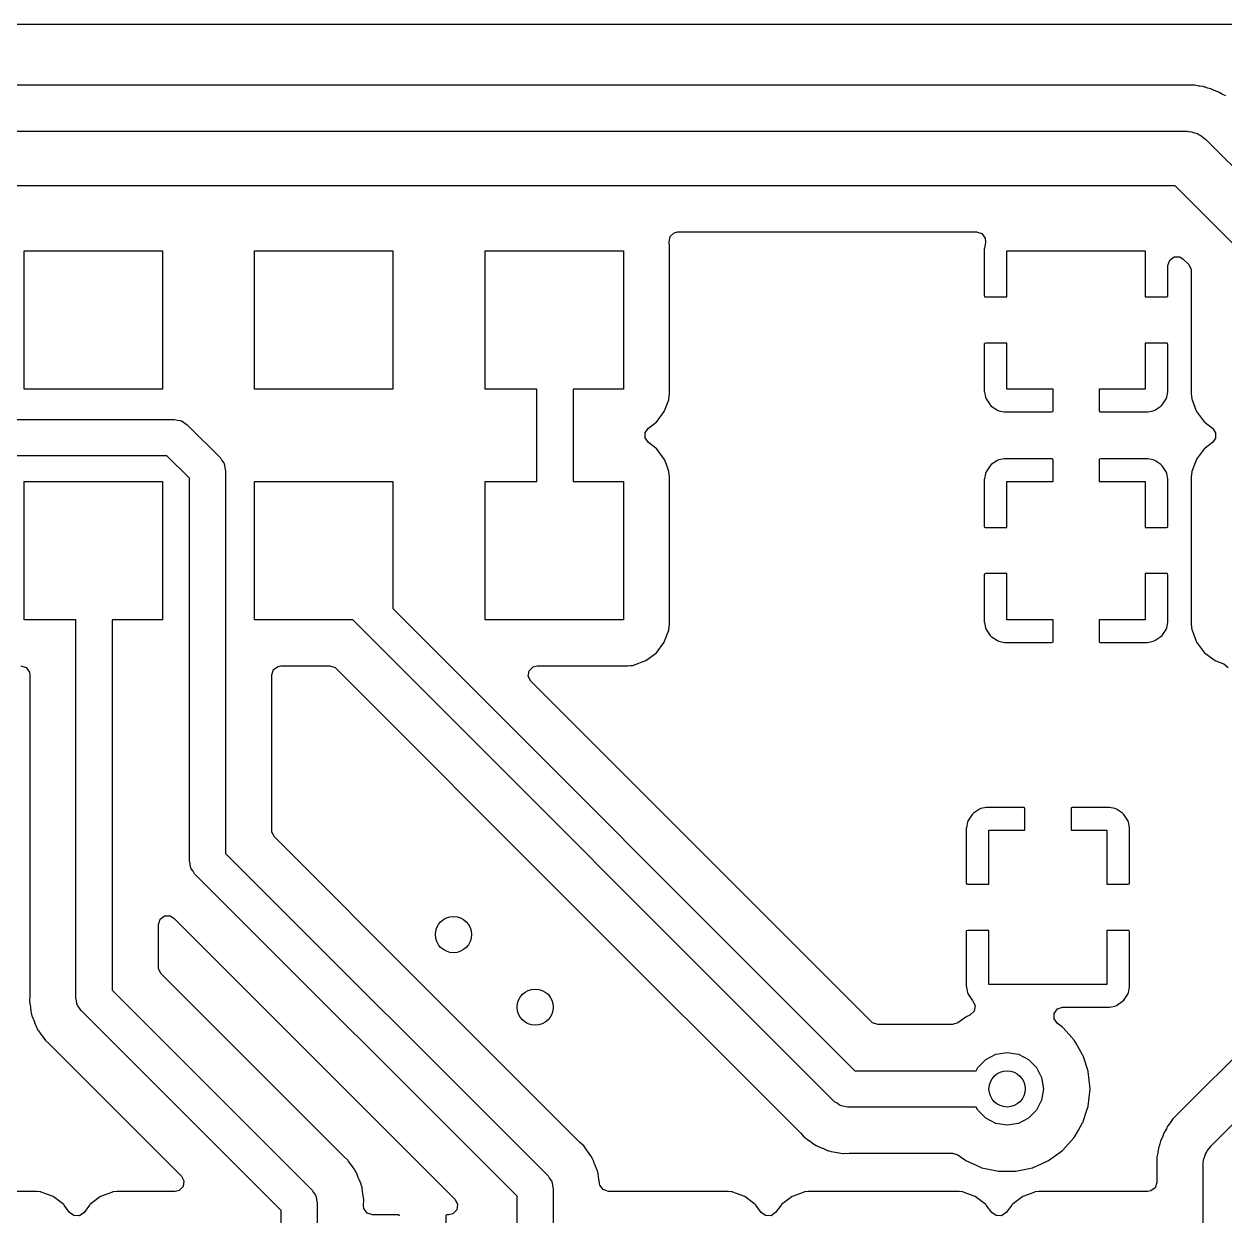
# Model space of a CAD drawing. Extents: x -0.18 to 2.18, y -0.18 to 2.58.
# Drawn here: x 0.373 to 0.894, y 2.059 to 2.576 of the extents above; entities that cross this region are included whole.
import ezdxf

# ---------------------------------------------------------------- set-up
doc = ezdxf.new("R2010")
doc.units = 0
doc.header["$MEASUREMENT"] = 0
doc.layers.add('BLACK', color=7, linetype='CONTINUOUS')

msp = doc.modelspace()

# ---------------------------------------------------------------- linework, layer by layer
at = {"layer": 'BLACK', "linetype": 'CONTINUOUS'}
for p, q in [((-0.172146, 2.57604), (2.17215, 2.57604)), ((0.873394, 2.54955), (0.238548, 2.54955)), ((0.873463, 2.54955), (0.873394, 2.54955)), ((0.873509, 2.54956), (0.873463, 2.54955)), ((0.873644, 2.54956), (0.873509, 2.54956)), ((0.877525, 2.54955), (0.873644, 2.54956)), ((0.877539, 2.54955), (0.877525, 2.54955)), ((0.878985, 2.54955), (0.877539, 2.54955)), ((0.879017, 2.54954), (0.878985, 2.54955)), ((0.879056, 2.54954), (0.879017, 2.54954)), ((0.88065, 2.54954), (0.879056, 2.54954)), ((0.882366, 2.54914), (0.88065, 2.54954)), ((0.882754, 2.54907), (0.882366, 2.54914)), ((0.884284, 2.54888), (0.882754, 2.54907)), ((0.884501, 2.54885), (0.884284, 2.54888)), ((0.884284, 2.54888), (0.884284, 2.54888)), ((0.884705, 2.54878), (0.884501, 2.54885)), ((0.885802, 2.54838), (0.884705, 2.54878)), ((0.884705, 2.54878), (0.884705, 2.54878)), ((0.886259, 2.54824), (0.885802, 2.54838)), ((0.887396, 2.54798), (0.886259, 2.54824)), ((0.887608, 2.54793), (0.887396, 2.54798)), ((0.887396, 2.54798), (0.887396, 2.54798)), ((0.889019, 2.54725), (0.887608, 2.54793)), ((0.889194, 2.54716), (0.889019, 2.54725)), ((0.889557, 2.54701), (0.889194, 2.54716)), ((0.891211, 2.54641), (0.889557, 2.54701)), ((0.891394, 2.54629), (0.891211, 2.54641)), ((0.892375, 2.54566), (0.891394, 2.54629)), ((0.89279, 2.54542), (0.892375, 2.54566)), ((0.894038, 2.54482), (0.89279, 2.54542)), ((0.238189, 2.52953), (0.876969, 2.52953)), ((0.876969, 2.52953), (0.877364, 2.52949)), ((0.877364, 2.52949), (0.877545, 2.52951)), ((0.877545, 2.52951), (0.87785, 2.52944)), ((0.87785, 2.52944), (0.879263, 2.5293)), ((0.879263, 2.5293), (0.880479, 2.52882)), ((0.880479, 2.52882), (0.881754, 2.52851)), ((0.881754, 2.52851), (0.882471, 2.52802)), ((0.882471, 2.52802), (0.88328, 2.5277)), ((0.88328, 2.5277), (0.88424, 2.52681)), ((0.88424, 2.52681), (0.88532, 2.52607)), ((0.88532, 2.52607), (0.933751, 2.47764)), ((0.872076, 2.50591), (0.243081, 2.50591)), ((0.900344, 2.47764), (0.872076, 2.50591)), ((0.653047, 2.48393), (0.654832, 2.48554)), ((0.654832, 2.48554), (0.656429, 2.48589)), ((0.656429, 2.48589), (0.78599, 2.48589)), ((0.78599, 2.48589), (0.788281, 2.48514)), ((0.788281, 2.48514), (0.789697, 2.48319)), ((0.652555, 2.48157), (0.653047, 2.48393)), ((0.652756, 2.47971), (0.652555, 2.48157)), ((0.789813, 2.48123), (0.789329, 2.47879)), ((0.789697, 2.48319), (0.789813, 2.48123)), ((0.372756, 2.41764), (0.372756, 2.47764)), ((0.372756, 2.47764), (0.432756, 2.47764)), ((0.432756, 2.47764), (0.432756, 2.41764)), ((0.472756, 2.41764), (0.472756, 2.47764)), ((0.472756, 2.47764), (0.532756, 2.47764)), ((0.532756, 2.47764), (0.532756, 2.41764)), ((0.572756, 2.41764), (0.572756, 2.47764)), ((0.572756, 2.47764), (0.632756, 2.47764)), ((0.632756, 2.47764), (0.632756, 2.41764)), ((0.652776, 2.47953), (0.652756, 2.47971)), ((0.652776, 2.41574), (0.652776, 2.47953)), ((0.789329, 2.47879), (0.789291, 2.47842)), ((0.789291, 2.47842), (0.789291, 2.45826)), ((0.799134, 2.45764), (0.799134, 2.47764)), ((0.799134, 2.47764), (0.859134, 2.47764)), ((0.859134, 2.47764), (0.859134, 2.45764)), ((0.869721, 2.47357), (0.87167, 2.47499)), ((0.87167, 2.47499), (0.874078, 2.47499)), ((0.874078, 2.47499), (0.87563, 2.47404)), ((0.868976, 2.47128), (0.869721, 2.47357)), ((0.868976, 2.45796), (0.868976, 2.47128)), ((0.87563, 2.47404), (0.877973, 2.4717)), ((0.877973, 2.4717), (0.879066, 2.46955)), ((0.879066, 2.46955), (0.879114, 2.46894)), ((0.879114, 2.46894), (0.879114, 2.41574)), ((0.789291, 2.45826), (0.789454, 2.45776)), ((0.789454, 2.45776), (0.789616, 2.45764)), ((0.789616, 2.45764), (0.799134, 2.45764)), ((0.859134, 2.45764), (0.868359, 2.45764)), ((0.868359, 2.45764), (0.868858, 2.4578)), ((0.868858, 2.4578), (0.868976, 2.45796)), ((0.789409, 2.43748), (0.789291, 2.43731)), ((0.789291, 2.43731), (0.789291, 2.41686)), ((0.789909, 2.43764), (0.789409, 2.43748)), ((0.799134, 2.43764), (0.789909, 2.43764)), ((0.799134, 2.41764), (0.799134, 2.43764)), ((0.868652, 2.43764), (0.859134, 2.43764)), ((0.859134, 2.43764), (0.859134, 2.41764)), ((0.868814, 2.43752), (0.868652, 2.43764)), ((0.868976, 2.43702), (0.868814, 2.43752)), ((0.868976, 2.41686), (0.868976, 2.43702)), ((0.432756, 2.41764), (0.372756, 2.41764)), ((0.532756, 2.41764), (0.472756, 2.41764)), ((0.595276, 2.41764), (0.572756, 2.41764)), ((0.595276, 2.37764), (0.595276, 2.41764)), ((0.632756, 2.41764), (0.611024, 2.41764)), ((0.611024, 2.41764), (0.611024, 2.37764)), ((0.819134, 2.41764), (0.799134, 2.41764)), ((0.819134, 2.40812), (0.819134, 2.41764)), ((0.859134, 2.41764), (0.839134, 2.41764)), ((0.839134, 2.41764), (0.839134, 2.40841)), ((0.650634, 2.40829), (0.652424, 2.41307)), ((0.652424, 2.41307), (0.65251, 2.41329)), ((0.65251, 2.41329), (0.652776, 2.41574)), ((0.789291, 2.41686), (0.789329, 2.41648)), ((0.789329, 2.41648), (0.789788, 2.41417)), ((0.789788, 2.41417), (0.790076, 2.41348)), ((0.790076, 2.41348), (0.791824, 2.41086)), ((0.866443, 2.41086), (0.868192, 2.41348)), ((0.868192, 2.41348), (0.86848, 2.41417)), ((0.86848, 2.41417), (0.868939, 2.41648)), ((0.868939, 2.41648), (0.868976, 2.41686)), ((0.879114, 2.41574), (0.87938, 2.41329)), ((0.87938, 2.41329), (0.879466, 2.41307)), ((0.879466, 2.41307), (0.881256, 2.40829)), ((0.647058, 2.40334), (0.650497, 2.40793)), ((0.650497, 2.40793), (0.650634, 2.40829)), ((0.791824, 2.41086), (0.792357, 2.41033)), ((0.792357, 2.41033), (0.794974, 2.40858)), ((0.794974, 2.40858), (0.79567, 2.40829)), ((0.79567, 2.40829), (0.797977, 2.40783)), ((0.797977, 2.40783), (0.798356, 2.4078)), ((0.798356, 2.4078), (0.818517, 2.4078)), ((0.818517, 2.4078), (0.819016, 2.40796)), ((0.819016, 2.40796), (0.819134, 2.40812)), ((0.839134, 2.40841), (0.839296, 2.40791)), ((0.839296, 2.40791), (0.839458, 2.4078)), ((0.839458, 2.4078), (0.859912, 2.4078)), ((0.859912, 2.4078), (0.860291, 2.40783)), ((0.860291, 2.40783), (0.862598, 2.40829)), ((0.862598, 2.40829), (0.863293, 2.40858)), ((0.863293, 2.40858), (0.865911, 2.41033)), ((0.865911, 2.41033), (0.866443, 2.41086)), ((0.881256, 2.40829), (0.881393, 2.40793)), ((0.881393, 2.40793), (0.884832, 2.40334)), ((0.31063, 2.40453), (0.438006, 2.40453)), ((0.438006, 2.40453), (0.439288, 2.40423)), ((0.439288, 2.40423), (0.440595, 2.40409)), ((0.440595, 2.40409), (0.440978, 2.40384)), ((0.440978, 2.40384), (0.441419, 2.40374)), ((0.441419, 2.40374), (0.442446, 2.40292)), ((0.442446, 2.40292), (0.44356, 2.40222)), ((0.44356, 2.40222), (0.45792, 2.38786)), ((0.643616, 2.40076), (0.646835, 2.40317)), ((0.646835, 2.40317), (0.647058, 2.40334)), ((0.646835, 2.40317), (0.646835, 2.40317)), ((0.884832, 2.40334), (0.885054, 2.40317)), ((0.885054, 2.40317), (0.885055, 2.40317)), ((0.885055, 2.40317), (0.888274, 2.40076)), ((0.642229, 2.39649), (0.642265, 2.3989)), ((0.643616, 2.39452), (0.642229, 2.39649)), ((0.642265, 2.3989), (0.643616, 2.40076)), ((0.888274, 2.40076), (0.889661, 2.39879)), ((0.889661, 2.39879), (0.889625, 2.39638)), ((0.646835, 2.39211), (0.643616, 2.39452)), ((0.647058, 2.39194), (0.646835, 2.39211)), ((0.646835, 2.39211), (0.646835, 2.39211)), ((0.650497, 2.38735), (0.647058, 2.39194)), ((0.884832, 2.39194), (0.881393, 2.38735)), ((0.885054, 2.39211), (0.884832, 2.39194)), ((0.885055, 2.39211), (0.885054, 2.39211)), ((0.888274, 2.39452), (0.885055, 2.39211)), ((0.889625, 2.39638), (0.888274, 2.39452)), ((0.434731, 2.38878), (0.313301, 2.38878)), ((0.444469, 2.37904), (0.434731, 2.38878)), ((0.45792, 2.38786), (0.458618, 2.38675)), ((0.458618, 2.38675), (0.459438, 2.38572)), ((0.650594, 2.38709), (0.650497, 2.38735)), ((0.651382, 2.38499), (0.650594, 2.38709)), ((0.650594, 2.38709), (0.650594, 2.38709)), ((0.794974, 2.3867), (0.792357, 2.38495)), ((0.79567, 2.38698), (0.794974, 2.3867)), ((0.797977, 2.38744), (0.79567, 2.38698)), ((0.798356, 2.38748), (0.797977, 2.38744)), ((0.818809, 2.38748), (0.798356, 2.38748)), ((0.818972, 2.38736), (0.818809, 2.38748)), ((0.819134, 2.38686), (0.818972, 2.38736)), ((0.819134, 2.37764), (0.819134, 2.38686)), ((0.839252, 2.38732), (0.839134, 2.38716)), ((0.839134, 2.38716), (0.839134, 2.37764)), ((0.839751, 2.38748), (0.839252, 2.38732)), ((0.859912, 2.38748), (0.839751, 2.38748)), ((0.860291, 2.38744), (0.859912, 2.38748)), ((0.862598, 2.38698), (0.860291, 2.38744)), ((0.863293, 2.3867), (0.862598, 2.38698)), ((0.865911, 2.38495), (0.863293, 2.3867)), ((0.881296, 2.38709), (0.880508, 2.38499)), ((0.881393, 2.38735), (0.881296, 2.38709)), ((0.881296, 2.38709), (0.881296, 2.38709)), ((0.459438, 2.38572), (0.459539, 2.38528)), ((0.459539, 2.38528), (0.459779, 2.38489)), ((0.459779, 2.38489), (0.459924, 2.38359)), ((0.459924, 2.38359), (0.460217, 2.3823)), ((0.460217, 2.3823), (0.460217, 2.21627)), ((0.65251, 2.38198), (0.651382, 2.38499)), ((0.652536, 2.38174), (0.65251, 2.38198)), ((0.652643, 2.38076), (0.652536, 2.38174)), ((0.652536, 2.38174), (0.652536, 2.38174)), ((0.789788, 2.3811), (0.789329, 2.37879)), ((0.790076, 2.3818), (0.789788, 2.3811)), ((0.791824, 2.38441), (0.790076, 2.3818)), ((0.792357, 2.38495), (0.791824, 2.38441)), ((0.866443, 2.38441), (0.865911, 2.38495)), ((0.868192, 2.3818), (0.866443, 2.38441)), ((0.86848, 2.3811), (0.868192, 2.3818)), ((0.868939, 2.37879), (0.86848, 2.3811)), ((0.879354, 2.38174), (0.879247, 2.38076)), ((0.87938, 2.38198), (0.879354, 2.38174)), ((0.879354, 2.38174), (0.879354, 2.38174)), ((0.880508, 2.38499), (0.87938, 2.38198)), ((0.372756, 2.31764), (0.372756, 2.37764)), ((0.372756, 2.37764), (0.432756, 2.37764)), ((0.432756, 2.37764), (0.432756, 2.31764)), ((0.444469, 2.21301), (0.444469, 2.37904)), ((0.472756, 2.31764), (0.472756, 2.37764)), ((0.472756, 2.37764), (0.532756, 2.37764)), ((0.532756, 2.37764), (0.532756, 2.32247)), ((0.572756, 2.31764), (0.572756, 2.37764)), ((0.572756, 2.37764), (0.595276, 2.37764)), ((0.611024, 2.37764), (0.632756, 2.37764)), ((0.632756, 2.37764), (0.632756, 2.31764)), ((0.652776, 2.37953), (0.652643, 2.38076)), ((0.652776, 2.31574), (0.652776, 2.37953)), ((0.789329, 2.37879), (0.789291, 2.37842)), ((0.789291, 2.37842), (0.789291, 2.35826)), ((0.799134, 2.35764), (0.799134, 2.37764)), ((0.799134, 2.37764), (0.819134, 2.37764)), ((0.839134, 2.37764), (0.859134, 2.37764)), ((0.859134, 2.37764), (0.859134, 2.35764)), ((0.868976, 2.37842), (0.868939, 2.37879)), ((0.868976, 2.35796), (0.868976, 2.37842)), ((0.879247, 2.38076), (0.879114, 2.37953)), ((0.879114, 2.37953), (0.879114, 2.31574)), ((0.789291, 2.35826), (0.789454, 2.35776)), ((0.789454, 2.35776), (0.789616, 2.35764)), ((0.789616, 2.35764), (0.799134, 2.35764)), ((0.859134, 2.35764), (0.868359, 2.35764)), ((0.868359, 2.35764), (0.868858, 2.3578)), ((0.868858, 2.3578), (0.868976, 2.35796)), ((0.789409, 2.33748), (0.789291, 2.33731)), ((0.789291, 2.33731), (0.789291, 2.31686)), ((0.789909, 2.33764), (0.789409, 2.33748)), ((0.799134, 2.33764), (0.789909, 2.33764)), ((0.799134, 2.31764), (0.799134, 2.33764)), ((0.868652, 2.33764), (0.859134, 2.33764)), ((0.859134, 2.33764), (0.859134, 2.31764)), ((0.868814, 2.33752), (0.868652, 2.33764)), ((0.868976, 2.33702), (0.868814, 2.33752)), ((0.868976, 2.31686), (0.868976, 2.33702)), ((0.532756, 2.32247), (0.733183, 2.12205)), ((0.395276, 2.31764), (0.372756, 2.31764)), ((0.395276, 2.15366), (0.395276, 2.31764)), ((0.432756, 2.31764), (0.411024, 2.31764)), ((0.411024, 2.31764), (0.411024, 2.15692)), ((0.515321, 2.31764), (0.472756, 2.31764)), ((0.724354, 2.10861), (0.515321, 2.31764)), ((0.632756, 2.31764), (0.572756, 2.31764)), ((0.652424, 2.31307), (0.65251, 2.31329)), ((0.65251, 2.31329), (0.652776, 2.31574)), ((0.789291, 2.31686), (0.789329, 2.31648)), ((0.789329, 2.31648), (0.789788, 2.31417)), ((0.789788, 2.31417), (0.790076, 2.31348)), ((0.790076, 2.31348), (0.791824, 2.31086)), ((0.819134, 2.31764), (0.799134, 2.31764)), ((0.819134, 2.30812), (0.819134, 2.31764)), ((0.859134, 2.31764), (0.839134, 2.31764)), ((0.839134, 2.31764), (0.839134, 2.30841)), ((0.866443, 2.31086), (0.868192, 2.31348)), ((0.868192, 2.31348), (0.86848, 2.31417)), ((0.86848, 2.31417), (0.868939, 2.31648)), ((0.868939, 2.31648), (0.868976, 2.31686)), ((0.879114, 2.31574), (0.87938, 2.31329)), ((0.87938, 2.31329), (0.879466, 2.31307)), ((0.647058, 2.30334), (0.650497, 2.30793)), ((0.650497, 2.30793), (0.650634, 2.30829)), ((0.650634, 2.30829), (0.652424, 2.31307)), ((0.791824, 2.31086), (0.792357, 2.31033)), ((0.792357, 2.31033), (0.794974, 2.30858)), ((0.794974, 2.30858), (0.79567, 2.30829)), ((0.79567, 2.30829), (0.797977, 2.30783)), ((0.818517, 2.3078), (0.819016, 2.30796)), ((0.819016, 2.30796), (0.819134, 2.30812)), ((0.839134, 2.30841), (0.839296, 2.30791)), ((0.839296, 2.30791), (0.839458, 2.3078)), ((0.860291, 2.30783), (0.862598, 2.30829)), ((0.862598, 2.30829), (0.863293, 2.30858)), ((0.863293, 2.30858), (0.865911, 2.31033)), ((0.865911, 2.31033), (0.866443, 2.31086)), ((0.879466, 2.31307), (0.881256, 2.30829)), ((0.881256, 2.30829), (0.881393, 2.30793)), ((0.881393, 2.30793), (0.884832, 2.30334)), ((0.642469, 2.2999), (0.647058, 2.30334)), ((0.797977, 2.30783), (0.798356, 2.3078)), ((0.798356, 2.3078), (0.818517, 2.3078)), ((0.839458, 2.3078), (0.859912, 2.3078)), ((0.859912, 2.3078), (0.860291, 2.30783)), ((0.884832, 2.30334), (0.889421, 2.2999)), ((0.371358, 2.29762), (0.373649, 2.29687)), ((0.48293, 2.29743), (0.484134, 2.29762)), ((0.484134, 2.29762), (0.505414, 2.29762)), ((0.505414, 2.29762), (0.507705, 2.29687)), ((0.593564, 2.29719), (0.595334, 2.29762)), ((0.595334, 2.29762), (0.634651, 2.29762)), ((0.634651, 2.29762), (0.635898, 2.29775)), ((0.635898, 2.29775), (0.636856, 2.29786)), ((0.636856, 2.29786), (0.637099, 2.29788)), ((0.636856, 2.29786), (0.636856, 2.29786)), ((0.637099, 2.29788), (0.642469, 2.2999)), ((0.889421, 2.2999), (0.891232, 2.29922)), ((0.891232, 2.29922), (0.893199, 2.29848)), ((0.893199, 2.29848), (0.895083, 2.29698)), ((0.373649, 2.29687), (0.375065, 2.29492)), ((0.375065, 2.29492), (0.375256, 2.29372)), ((0.375256, 2.29372), (0.375256, 2.15476)), ((0.480237, 2.29372), (0.480981, 2.29601)), ((0.480237, 2.22618), (0.480237, 2.29372)), ((0.480981, 2.29601), (0.48293, 2.29743)), ((0.507705, 2.29687), (0.50817, 2.29648)), ((0.50817, 2.29648), (0.609436, 2.19521)), ((0.591484, 2.29311), (0.591861, 2.29549)), ((0.592578, 2.29096), (0.591484, 2.29311)), ((0.591861, 2.29549), (0.593564, 2.29719)), ((0.740334, 2.14321), (0.592578, 2.29096)), ((0.787179, 2.23544), (0.784562, 2.23369)), ((0.787875, 2.23572), (0.787179, 2.23544)), ((0.790182, 2.23618), (0.787875, 2.23572)), ((0.79056, 2.23622), (0.790182, 2.23618)), ((0.806605, 2.23622), (0.79056, 2.23622)), ((0.806767, 2.2361), (0.806605, 2.23622)), ((0.806929, 2.2356), (0.806767, 2.2361)), ((0.806929, 2.22638), (0.806929, 2.2356)), ((0.827047, 2.23606), (0.826929, 2.2359)), ((0.826929, 2.2359), (0.826929, 2.22638)), ((0.827546, 2.23622), (0.827047, 2.23606)), ((0.843298, 2.23622), (0.827546, 2.23622)), ((0.843677, 2.23618), (0.843298, 2.23622)), ((0.845984, 2.23572), (0.843677, 2.23618)), ((0.846679, 2.23544), (0.845984, 2.23572)), ((0.849296, 2.23369), (0.846679, 2.23544)), ((0.781992, 2.22984), (0.781533, 2.22753)), ((0.78228, 2.23054), (0.781992, 2.22984)), ((0.784029, 2.23315), (0.78228, 2.23054)), ((0.784562, 2.23369), (0.784029, 2.23315)), ((0.849829, 2.23315), (0.849296, 2.23369)), ((0.851578, 2.23054), (0.849829, 2.23315)), ((0.851866, 2.22984), (0.851578, 2.23054)), ((0.852325, 2.22753), (0.851866, 2.22984)), ((0.480285, 2.22557), (0.480237, 2.22618)), ((0.481378, 2.22342), (0.480285, 2.22557)), ((0.781533, 2.22753), (0.781496, 2.22716)), ((0.781496, 2.22716), (0.781496, 2.20353)), ((0.791339, 2.20291), (0.791339, 2.22638)), ((0.791339, 2.22638), (0.806929, 2.22638)), ((0.826929, 2.22638), (0.84252, 2.22638)), ((0.84252, 2.22638), (0.84252, 2.20291)), ((0.852362, 2.22716), (0.852325, 2.22753)), ((0.852362, 2.20324), (0.852362, 2.22716)), ((0.547617, 2.15719), (0.481378, 2.22342)), ((0.460217, 2.21627), (0.600066, 2.07642)), ((0.444761, 2.21173), (0.444469, 2.21301)), ((0.444907, 2.21042), (0.444761, 2.21173)), ((0.445147, 2.21004), (0.444907, 2.21042)), ((0.445248, 2.2096), (0.445147, 2.21004)), ((0.446067, 2.20857), (0.445248, 2.2096)), ((0.446765, 2.20745), (0.446067, 2.20857)), ((0.586614, 2.0676), (0.446765, 2.20745)), ((0.781496, 2.20353), (0.781658, 2.20303)), ((0.781658, 2.20303), (0.781821, 2.20291)), ((0.781821, 2.20291), (0.791339, 2.20291)), ((0.84252, 2.20291), (0.851745, 2.20291)), ((0.851745, 2.20291), (0.852244, 2.20308)), ((0.852244, 2.20308), (0.852362, 2.20324)), ((0.609436, 2.19521), (0.709418, 2.09523)), ((0.431788, 2.18774), (0.433736, 2.18916)), ((0.433736, 2.18916), (0.436145, 2.18916)), ((0.436145, 2.18916), (0.437697, 2.18821)), ((0.437697, 2.18821), (0.559725, 2.06618)), ((0.431043, 2.18545), (0.431788, 2.18774)), ((0.431043, 2.16683), (0.431043, 2.18545)), ((0.782113, 2.18291), (0.781614, 2.18275)), ((0.791339, 2.18291), (0.782113, 2.18291)), ((0.791339, 2.15945), (0.791339, 2.18291)), ((0.852038, 2.18291), (0.84252, 2.18291)), ((0.84252, 2.18291), (0.84252, 2.15945)), ((0.8522, 2.1828), (0.852038, 2.18291)), ((0.781614, 2.18275), (0.781496, 2.18259)), ((0.781496, 2.18259), (0.781496, 2.15867)), ((0.852362, 2.1823), (0.8522, 2.1828)), ((0.852362, 2.15867), (0.852362, 2.1823)), ((0.431091, 2.16622), (0.431043, 2.16683)), ((0.432185, 2.16407), (0.431091, 2.16622)), ((0.511167, 2.08509), (0.432185, 2.16407)), ((0.411024, 2.15692), (0.497685, 2.07026)), ((0.613548, 2.09125), (0.547617, 2.15719)), ((0.781496, 2.15867), (0.781533, 2.15829)), ((0.781533, 2.15829), (0.781992, 2.15598)), ((0.84252, 2.15945), (0.791339, 2.15945)), ((0.851866, 2.15598), (0.852325, 2.15829)), ((0.852325, 2.15829), (0.852362, 2.15867)), ((0.375247, 2.1545), (0.37509, 2.15219)), ((0.37509, 2.15219), (0.37513, 2.15196)), ((0.37513, 2.15196), (0.37513, 2.15196)), ((0.37513, 2.15196), (0.375527, 2.14969)), ((0.375256, 2.15476), (0.375247, 2.1545)), ((0.395568, 2.15238), (0.395276, 2.15366)), ((0.395714, 2.15107), (0.395568, 2.15238)), ((0.781992, 2.15598), (0.78228, 2.15529)), ((0.78228, 2.15529), (0.784029, 2.15267)), ((0.784029, 2.15267), (0.784244, 2.15246)), ((0.784244, 2.15246), (0.785338, 2.15031)), ((0.846679, 2.15039), (0.849296, 2.15214)), ((0.849296, 2.15214), (0.849829, 2.15267)), ((0.849829, 2.15267), (0.851578, 2.15529)), ((0.851578, 2.15529), (0.851866, 2.15598)), ((0.375527, 2.14969), (0.375557, 2.14948)), ((0.375557, 2.14948), (0.375745, 2.14793)), ((0.375745, 2.14793), (0.375862, 2.14696)), ((0.375862, 2.14696), (0.375945, 2.14674)), ((0.375945, 2.14674), (0.375945, 2.14674)), ((0.375945, 2.14674), (0.375993, 2.14661)), ((0.375993, 2.14661), (0.376187, 2.14591)), ((0.395954, 2.15069), (0.395714, 2.15107)), ((0.396055, 2.15025), (0.395954, 2.15069)), ((0.396874, 2.14922), (0.396055, 2.15025)), ((0.397572, 2.1481), (0.396874, 2.14922)), ((0.484233, 2.06144), (0.397572, 2.1481)), ((0.784961, 2.14793), (0.783073, 2.14614)), ((0.785338, 2.15031), (0.784961, 2.14793)), ((0.819584, 2.14691), (0.821, 2.14886)), ((0.819584, 2.1445), (0.819584, 2.14691)), ((0.821, 2.14886), (0.823291, 2.14961)), ((0.823291, 2.14961), (0.843298, 2.14961)), ((0.843298, 2.14961), (0.843677, 2.14964)), ((0.843677, 2.14964), (0.845984, 2.1501)), ((0.845984, 2.1501), (0.846679, 2.15039)), ((0.376187, 2.14591), (0.37625, 2.14554)), ((0.37625, 2.14554), (0.377273, 2.14321)), ((0.377273, 2.14321), (0.37735, 2.14302)), ((0.37735, 2.14302), (0.378249, 2.14064)), ((0.740799, 2.14281), (0.740334, 2.14321)), ((0.74309, 2.14207), (0.740799, 2.14281)), ((0.775487, 2.14207), (0.74309, 2.14207)), ((0.777778, 2.14281), (0.775487, 2.14207)), ((0.78123, 2.14532), (0.777778, 2.14281)), ((0.781417, 2.1454), (0.78123, 2.14532)), ((0.783073, 2.14614), (0.781417, 2.1454)), ((0.781417, 2.1454), (0.781417, 2.1454)), ((0.821, 2.14256), (0.819584, 2.1445)), ((0.823112, 2.14102), (0.821, 2.14256)), ((0.912554, 2.14261), (0.873747, 2.1038)), ((0.887652, 2.08939), (0.942913, 2.14466)), ((0.378249, 2.14064), (0.378458, 2.14034)), ((0.378458, 2.14034), (0.378815, 2.1397)), ((0.378815, 2.1397), (0.378964, 2.13936)), ((0.378964, 2.13936), (0.380079, 2.13791)), ((0.380079, 2.13791), (0.380512, 2.13734)), ((0.380512, 2.13734), (0.380632, 2.13718)), ((0.380632, 2.13718), (0.382073, 2.13508)), ((0.823278, 2.1409), (0.823112, 2.14102)), ((0.823414, 2.14075), (0.823278, 2.1409)), ((0.826181, 2.13768), (0.823414, 2.14075)), ((0.823414, 2.14075), (0.823414, 2.14075)), ((0.828309, 2.13531), (0.826181, 2.13768)), ((0.382073, 2.13508), (0.383309, 2.13398)), ((0.383309, 2.13398), (0.383927, 2.13343)), ((0.383927, 2.13343), (0.38409, 2.13327)), ((0.38409, 2.13327), (0.441006, 2.07636)), ((0.828966, 2.13417), (0.828309, 2.13531)), ((0.831966, 2.12898), (0.828966, 2.13417)), ((0.786472, 2.12343), (0.789956, 2.12691)), ((0.789956, 2.12691), (0.794346, 2.12915)), ((0.794346, 2.12915), (0.799213, 2.12992)), ((0.799213, 2.12992), (0.804079, 2.12915)), ((0.804079, 2.12915), (0.808469, 2.12691)), ((0.808469, 2.12691), (0.811953, 2.12343)), ((0.832068, 2.1288), (0.831966, 2.12898)), ((0.831966, 2.12898), (0.831966, 2.12898)), ((0.832314, 2.12804), (0.832068, 2.1288)), ((0.834328, 2.12184), (0.832314, 2.12804)), ((0.733183, 2.12205), (0.785768, 2.12205)), ((0.785768, 2.12205), (0.786472, 2.12343)), ((0.811953, 2.12343), (0.81419, 2.11904)), ((0.834391, 2.12165), (0.834328, 2.12184)), ((0.834328, 2.12184), (0.834328, 2.12184)), ((0.835177, 2.11417), (0.834391, 2.12165)), ((0.81419, 2.11904), (0.814961, 2.11417)), ((0.814961, 2.11417), (0.81419, 2.10931)), ((0.834391, 2.1067), (0.835177, 2.11417)), ((0.725467, 2.10791), (0.724354, 2.10861)), ((0.726494, 2.10708), (0.725467, 2.10791)), ((0.726936, 2.10698), (0.726494, 2.10708)), ((0.727319, 2.10674), (0.726936, 2.10698)), ((0.728626, 2.10659), (0.727319, 2.10674)), ((0.729908, 2.1063), (0.728626, 2.10659)), ((0.785768, 2.1063), (0.729908, 2.1063)), ((0.786472, 2.10492), (0.785768, 2.1063)), ((0.789956, 2.10143), (0.786472, 2.10492)), ((0.811953, 2.10492), (0.808469, 2.10143)), ((0.81419, 2.10931), (0.811953, 2.10492)), ((0.832068, 2.09955), (0.833949, 2.10533)), ((0.833949, 2.10533), (0.834328, 2.1065)), ((0.834328, 2.1065), (0.834391, 2.1067)), ((0.834328, 2.1065), (0.834328, 2.1065)), ((0.794346, 2.0992), (0.789956, 2.10143)), ((0.808469, 2.10143), (0.804079, 2.0992)), ((0.831966, 2.09937), (0.832068, 2.09955)), ((0.869997, 2.09949), (0.868898, 2.09811)), ((0.870227, 2.09981), (0.869997, 2.09949)), ((0.871062, 2.1011), (0.870227, 2.09981)), ((0.87118, 2.10129), (0.871062, 2.1011)), ((0.873718, 2.10377), (0.87118, 2.10129)), ((0.873747, 2.1038), (0.873718, 2.10377)), ((0.709418, 2.09523), (0.709599, 2.09503)), ((0.709599, 2.09503), (0.71112, 2.09329)), ((0.799213, 2.09843), (0.794346, 2.0992)), ((0.804079, 2.0992), (0.799213, 2.09843)), ((0.828309, 2.09303), (0.830162, 2.09624)), ((0.830162, 2.09624), (0.831966, 2.09937)), ((0.831966, 2.09937), (0.831966, 2.09937)), ((0.867015, 2.09447), (0.86671, 2.09363)), ((0.867312, 2.09529), (0.867015, 2.09447)), ((0.868062, 2.09645), (0.867312, 2.09529)), ((0.868295, 2.09686), (0.868062, 2.09645)), ((0.868803, 2.09792), (0.868295, 2.09686)), ((0.868898, 2.09811), (0.868803, 2.09792)), ((0.868803, 2.09792), (0.868803, 2.09792)), ((0.613711, 2.0911), (0.613548, 2.09125)), ((0.615565, 2.08945), (0.613711, 2.0911)), ((0.617006, 2.08735), (0.615565, 2.08945)), ((0.71112, 2.09329), (0.711312, 2.09316)), ((0.711312, 2.09316), (0.711312, 2.09316)), ((0.711312, 2.09316), (0.7132, 2.09183)), ((0.7132, 2.09183), (0.713364, 2.09171)), ((0.713364, 2.09171), (0.71518, 2.09028)), ((0.71518, 2.09028), (0.715181, 2.09028)), ((0.715181, 2.09028), (0.715365, 2.09014)), ((0.715365, 2.09014), (0.71558, 2.09004)), ((0.71558, 2.09004), (0.715703, 2.08999)), ((0.715703, 2.08999), (0.71634, 2.08962)), ((0.71634, 2.08962), (0.716451, 2.08954)), ((0.716451, 2.08954), (0.716451, 2.08954)), ((0.716451, 2.08954), (0.716643, 2.08941)), ((0.716643, 2.08941), (0.719014, 2.08849)), ((0.823414, 2.0876), (0.828172, 2.09288)), ((0.828172, 2.09288), (0.828309, 2.09303)), ((0.865101, 2.08921), (0.86487, 2.08857)), ((0.865343, 2.08988), (0.865101, 2.08921)), ((0.865478, 2.09033), (0.865343, 2.08988)), ((0.865741, 2.09147), (0.865478, 2.09033)), ((0.86579, 2.09168), (0.865741, 2.09147)), ((0.865741, 2.09147), (0.865741, 2.09147)), ((0.866556, 2.09327), (0.86579, 2.09168)), ((0.86671, 2.09363), (0.866556, 2.09327)), ((0.886911, 2.08831), (0.887652, 2.08939)), ((0.51133, 2.08494), (0.511167, 2.08509)), ((0.513184, 2.08329), (0.51133, 2.08494)), ((0.617124, 2.08719), (0.617006, 2.08735)), ((0.618674, 2.08517), (0.617124, 2.08719)), ((0.618768, 2.08495), (0.618674, 2.08517)), ((0.618823, 2.08483), (0.618768, 2.08495)), ((0.61918, 2.08419), (0.618823, 2.08483)), ((0.619256, 2.08408), (0.61918, 2.08419)), ((0.619389, 2.08388), (0.619256, 2.08408)), ((0.619256, 2.08408), (0.619256, 2.08408)), ((0.619745, 2.08294), (0.619389, 2.08388)), ((0.719014, 2.08849), (0.7192, 2.08841)), ((0.7192, 2.08841), (0.721519, 2.08736)), ((0.721519, 2.08736), (0.72175, 2.08732)), ((0.72175, 2.08732), (0.72175, 2.08732)), ((0.72175, 2.08732), (0.721882, 2.08729)), ((0.721882, 2.08729), (0.722589, 2.08709)), ((0.722589, 2.08709), (0.722933, 2.08696)), ((0.722933, 2.08696), (0.725456, 2.08663)), ((0.725456, 2.08663), (0.725656, 2.08659)), ((0.725656, 2.08659), (0.726403, 2.08646)), ((0.726403, 2.08646), (0.727926, 2.08617)), ((0.727926, 2.08617), (0.727926, 2.08617)), ((0.727926, 2.08617), (0.728157, 2.08613)), ((0.728157, 2.08613), (0.730636, 2.08627)), ((0.730636, 2.08627), (0.730861, 2.08628)), ((0.730861, 2.08628), (0.775487, 2.08628)), ((0.775487, 2.08628), (0.777778, 2.08554)), ((0.777778, 2.08554), (0.78123, 2.08303)), ((0.817195, 2.08303), (0.823278, 2.08745)), ((0.823278, 2.08745), (0.823414, 2.0876)), ((0.823414, 2.0876), (0.823414, 2.0876)), ((0.864184, 2.08472), (0.864178, 2.08315)), ((0.86458, 2.08644), (0.864184, 2.08472)), ((0.864649, 2.08683), (0.86458, 2.08644)), ((0.864842, 2.08836), (0.864649, 2.08683)), ((0.86487, 2.08857), (0.864842, 2.08836)), ((0.864842, 2.08836), (0.864842, 2.08836)), ((0.884417, 2.08334), (0.884903, 2.08455)), ((0.884903, 2.08455), (0.885205, 2.08583)), ((0.885205, 2.08583), (0.885698, 2.08655)), ((0.885698, 2.08655), (0.88602, 2.08735)), ((0.88602, 2.08735), (0.886911, 2.08831)), ((0.51342, 2.08294), (0.513184, 2.08329)), ((0.514625, 2.08119), (0.51342, 2.08294)), ((0.514745, 2.08103), (0.514625, 2.08119)), ((0.516293, 2.07901), (0.514745, 2.08103)), ((0.516442, 2.07867), (0.516293, 2.07901)), ((0.516798, 2.07803), (0.516442, 2.07867)), ((0.620288, 2.08151), (0.619745, 2.08294)), ((0.620365, 2.08132), (0.620288, 2.08151)), ((0.621293, 2.0792), (0.620365, 2.08132)), ((0.621388, 2.07899), (0.621293, 2.0792)), ((0.621293, 2.0792), (0.621293, 2.0792)), ((0.621428, 2.07876), (0.621388, 2.07899)), ((0.621451, 2.07862), (0.621428, 2.07876)), ((0.78123, 2.08303), (0.784411, 2.08161)), ((0.784411, 2.08161), (0.787912, 2.08005)), ((0.787912, 2.08005), (0.787913, 2.08005)), ((0.787913, 2.08005), (0.788099, 2.07997)), ((0.788099, 2.07997), (0.788299, 2.07993)), ((0.788299, 2.07993), (0.788299, 2.07993)), ((0.788299, 2.07993), (0.789682, 2.07963)), ((0.789682, 2.07963), (0.795453, 2.07841)), ((0.802972, 2.07841), (0.808743, 2.07963)), ((0.808743, 2.07963), (0.810127, 2.07993)), ((0.810127, 2.07993), (0.810326, 2.07997)), ((0.810127, 2.07993), (0.810127, 2.07993)), ((0.810326, 2.07997), (0.810513, 2.08005)), ((0.810513, 2.08005), (0.813779, 2.08151)), ((0.810513, 2.08005), (0.810513, 2.08005)), ((0.813779, 2.08151), (0.817195, 2.08303)), ((0.864173, 2.08161), (0.864159, 2.07758)), ((0.864177, 2.08309), (0.864173, 2.08306)), ((0.864173, 2.08306), (0.864173, 2.08161)), ((0.864178, 2.08313), (0.864177, 2.08309)), ((0.864178, 2.08315), (0.864178, 2.08313)), ((0.884192, 2.08104), (0.884231, 2.08144)), ((0.884192, 1.9662), (0.884192, 2.08104)), ((0.884207, 2.08162), (0.884279, 2.08192)), ((0.884231, 2.08144), (0.884207, 2.08162)), ((0.884279, 2.08192), (0.884417, 2.08334)), ((0.441006, 2.07636), (0.442099, 2.07421)), ((0.442099, 2.07421), (0.441723, 2.07183)), ((0.517008, 2.07772), (0.516798, 2.07803)), ((0.517091, 2.0775), (0.517008, 2.07772)), ((0.517907, 2.07534), (0.517091, 2.0775)), ((0.517984, 2.07516), (0.517907, 2.07534)), ((0.518121, 2.07484), (0.517984, 2.07516)), ((0.519006, 2.07283), (0.518121, 2.07484)), ((0.600066, 2.07642), (0.600764, 2.07531)), ((0.600764, 2.07531), (0.601583, 2.07428)), ((0.601583, 2.07428), (0.601684, 2.07384)), ((0.601684, 2.07384), (0.601924, 2.07346)), ((0.601924, 2.07346), (0.60207, 2.07215)), ((0.621645, 2.07791), (0.621451, 2.07862)), ((0.621776, 2.07757), (0.621645, 2.07791)), ((0.621804, 2.07734), (0.621776, 2.07757)), ((0.622081, 2.07504), (0.621804, 2.07734)), ((0.621804, 2.07734), (0.621804, 2.07734)), ((0.622111, 2.07484), (0.622081, 2.07504)), ((0.622327, 2.0736), (0.622111, 2.07484)), ((0.622444, 2.07293), (0.622327, 2.0736)), ((0.795453, 2.07841), (0.802972, 2.07841)), ((0.864173, 2.0736), (0.863428, 2.07131)), ((0.864159, 2.07758), (0.864169, 2.07754)), ((0.864169, 2.07754), (0.864173, 2.07747)), ((0.864173, 2.07747), (0.864173, 2.0736)), ((0.377564, 2.0697), (0.313774, 2.0697)), ((0.378353, 2.06962), (0.377564, 2.0697)), ((0.379769, 2.06947), (0.378353, 2.06962)), ((0.380012, 2.06944), (0.379769, 2.06947)), ((0.379769, 2.06947), (0.379769, 2.06947)), ((0.380241, 2.06935), (0.380012, 2.06944)), ((0.381766, 2.06878), (0.380241, 2.06935)), ((0.385382, 2.06743), (0.381766, 2.06878)), ((0.409573, 2.06878), (0.405956, 2.06743)), ((0.411097, 2.06935), (0.409573, 2.06878)), ((0.411326, 2.06944), (0.411097, 2.06935)), ((0.411569, 2.06947), (0.411326, 2.06944)), ((0.412986, 2.06962), (0.411569, 2.06947)), ((0.411569, 2.06947), (0.411569, 2.06947)), ((0.413774, 2.0697), (0.412986, 2.06962)), ((0.43825, 2.0697), (0.413774, 2.0697)), ((0.440019, 2.07013), (0.43825, 2.0697)), ((0.441723, 2.07183), (0.440019, 2.07013)), ((0.497685, 2.07026), (0.498383, 2.06915)), ((0.498383, 2.06915), (0.499202, 2.06812)), ((0.519047, 2.07259), (0.519006, 2.07283)), ((0.51907, 2.07246), (0.519047, 2.07259)), ((0.519047, 2.07259), (0.519047, 2.07259)), ((0.519264, 2.07175), (0.51907, 2.07246)), ((0.519395, 2.07141), (0.519264, 2.07175)), ((0.519633, 2.06944), (0.519395, 2.07141)), ((0.5197, 2.06888), (0.519633, 2.06944)), ((0.51973, 2.06868), (0.5197, 2.06888)), ((0.520167, 2.06618), (0.51973, 2.06868)), ((0.60207, 2.07215), (0.602362, 2.07087)), ((0.602362, 2.07087), (0.602362, 1.97243)), ((0.622577, 2.0724), (0.622444, 2.07293)), ((0.623993, 2.07045), (0.622577, 2.0724)), ((0.626284, 2.0697), (0.623993, 2.07045)), ((0.677564, 2.0697), (0.626284, 2.0697)), ((0.678353, 2.06962), (0.677564, 2.0697)), ((0.679769, 2.06947), (0.678353, 2.06962)), ((0.680012, 2.06944), (0.679769, 2.06947)), ((0.679769, 2.06947), (0.679769, 2.06947)), ((0.680241, 2.06935), (0.680012, 2.06944)), ((0.681766, 2.06878), (0.680241, 2.06935)), ((0.685382, 2.06743), (0.681766, 2.06878)), ((0.709573, 2.06878), (0.705956, 2.06743)), ((0.711097, 2.06935), (0.709573, 2.06878)), ((0.711326, 2.06944), (0.711097, 2.06935)), ((0.711569, 2.06947), (0.711326, 2.06944)), ((0.712986, 2.06962), (0.711569, 2.06947)), ((0.711569, 2.06947), (0.711569, 2.06947)), ((0.713774, 2.0697), (0.712986, 2.06962)), ((0.777564, 2.0697), (0.713774, 2.0697)), ((0.778353, 2.06962), (0.777564, 2.0697)), ((0.779769, 2.06947), (0.778353, 2.06962)), ((0.780012, 2.06944), (0.779769, 2.06947)), ((0.779769, 2.06947), (0.779769, 2.06947)), ((0.780241, 2.06935), (0.780012, 2.06944)), ((0.781766, 2.06878), (0.780241, 2.06935)), ((0.785382, 2.06743), (0.781766, 2.06878)), ((0.809573, 2.06878), (0.805956, 2.06743)), ((0.811097, 2.06935), (0.809573, 2.06878)), ((0.811326, 2.06944), (0.811097, 2.06935)), ((0.811569, 2.06947), (0.811326, 2.06944)), ((0.812986, 2.06962), (0.811569, 2.06947)), ((0.811569, 2.06947), (0.811569, 2.06947)), ((0.813774, 2.0697), (0.812986, 2.06962)), ((0.860275, 2.0697), (0.813774, 2.0697)), ((0.86148, 2.0699), (0.860275, 2.0697)), ((0.863428, 2.07131), (0.86148, 2.0699)), ((0.389971, 2.06399), (0.385382, 2.06743)), ((0.390137, 2.06376), (0.389971, 2.06399)), ((0.390138, 2.06376), (0.390137, 2.06376)), ((0.39255, 2.06054), (0.390138, 2.06376)), ((0.401201, 2.06376), (0.398788, 2.06054)), ((0.401368, 2.06399), (0.401201, 2.06376)), ((0.401201, 2.06376), (0.401201, 2.06376)), ((0.405956, 2.06743), (0.401368, 2.06399)), ((0.499202, 2.06812), (0.499303, 2.06768)), ((0.499303, 2.06768), (0.499543, 2.06729)), ((0.499543, 2.06729), (0.499689, 2.06599)), ((0.499689, 2.06599), (0.499981, 2.0647)), ((0.499981, 2.0647), (0.499981, 1.82612)), ((0.520001, 2.0636), (0.52001, 2.06387)), ((0.520001, 2.06343), (0.520001, 2.0636)), ((0.520192, 2.06222), (0.520001, 2.06343)), ((0.52001, 2.06387), (0.520151, 2.06594)), ((0.520151, 2.06594), (0.520167, 2.06618)), ((0.559725, 2.06618), (0.560819, 2.06403)), ((0.560819, 2.06403), (0.560442, 2.06166)), ((0.586614, 1.9757), (0.586614, 2.0676)), ((0.689971, 2.06399), (0.685382, 2.06743)), ((0.690137, 2.06376), (0.689971, 2.06399)), ((0.690138, 2.06376), (0.690137, 2.06376)), ((0.69255, 2.06054), (0.690138, 2.06376)), ((0.701201, 2.06376), (0.698788, 2.06054)), ((0.701368, 2.06399), (0.701201, 2.06376)), ((0.701201, 2.06376), (0.701201, 2.06376)), ((0.705956, 2.06743), (0.701368, 2.06399)), ((0.789971, 2.06399), (0.785382, 2.06743)), ((0.790137, 2.06376), (0.789971, 2.06399)), ((0.790138, 2.06376), (0.790137, 2.06376)), ((0.79255, 2.06054), (0.790138, 2.06376)), ((0.801201, 2.06376), (0.798788, 2.06054)), ((0.801368, 2.06399), (0.801201, 2.06376)), ((0.801201, 2.06376), (0.801201, 2.06376)), ((0.805956, 2.06743), (0.801368, 2.06399)), ((0.39441, 2.05919), (0.39255, 2.06054)), ((0.396819, 2.05916), (0.39441, 2.05919)), ((0.398788, 2.06054), (0.396819, 2.05916)), ((0.484233, 1.82285), (0.484233, 2.06144)), ((0.521607, 2.06027), (0.520192, 2.06222)), ((0.523898, 2.05953), (0.521607, 2.06027)), ((0.535345, 2.05953), (0.523898, 2.05953)), ((0.535507, 2.05941), (0.535345, 2.05953)), ((0.535669, 2.05891), (0.535507, 2.05941)), ((0.555787, 2.05937), (0.555669, 2.0592)), ((0.555669, 2.0592), (0.555669, 2.04969)), ((0.556287, 2.05953), (0.555787, 2.05937)), ((0.556969, 2.05953), (0.556287, 2.05953)), ((0.558739, 2.05995), (0.556969, 2.05953)), ((0.560442, 2.06166), (0.558739, 2.05995)), ((0.69441, 2.05919), (0.69255, 2.06054)), ((0.696819, 2.05916), (0.69441, 2.05919)), ((0.698788, 2.06054), (0.696819, 2.05916)), ((0.79441, 2.05919), (0.79255, 2.06054)), ((0.796819, 2.05916), (0.79441, 2.05919)), ((0.798788, 2.06054), (0.796819, 2.05916))]:
    msp.add_line(p, q, dxfattribs=at)
at = {"layer": 'BLACK'}
for centre in [(0.559055, 2.1811), (0.594488, 2.14961), (0.799213, 2.11417)]:
    msp.add_circle(centre, 0.007874, dxfattribs=at)

doc.saveas('drawing.dxf')
